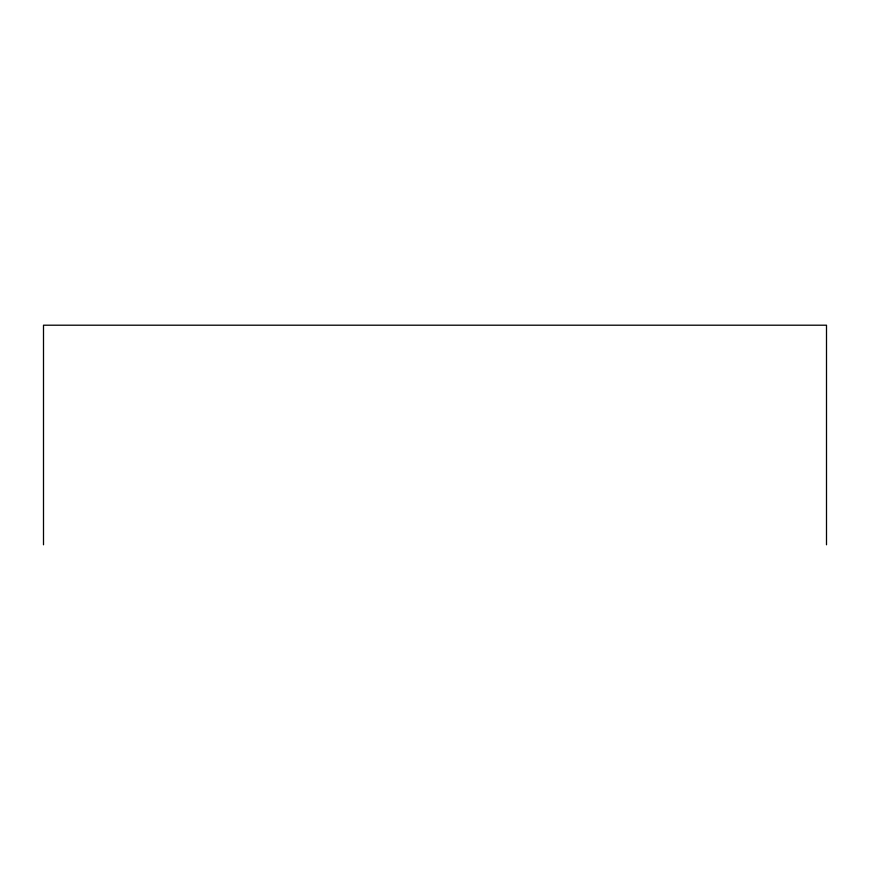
<?xml version="1.0" encoding="UTF-8"?>
<svg xmlns="http://www.w3.org/2000/svg" width="870" height="870" viewBox="0 0 870 870"><rect width="100%" height="100%" fill="white"/><g stroke="black" fill="none" stroke-linecap="round" stroke-linejoin="round"><path stroke-width="1.3" d="M826.5 544.794L826.5 325.206L43.5 325.206L43.5 544.794"/></g></svg>
